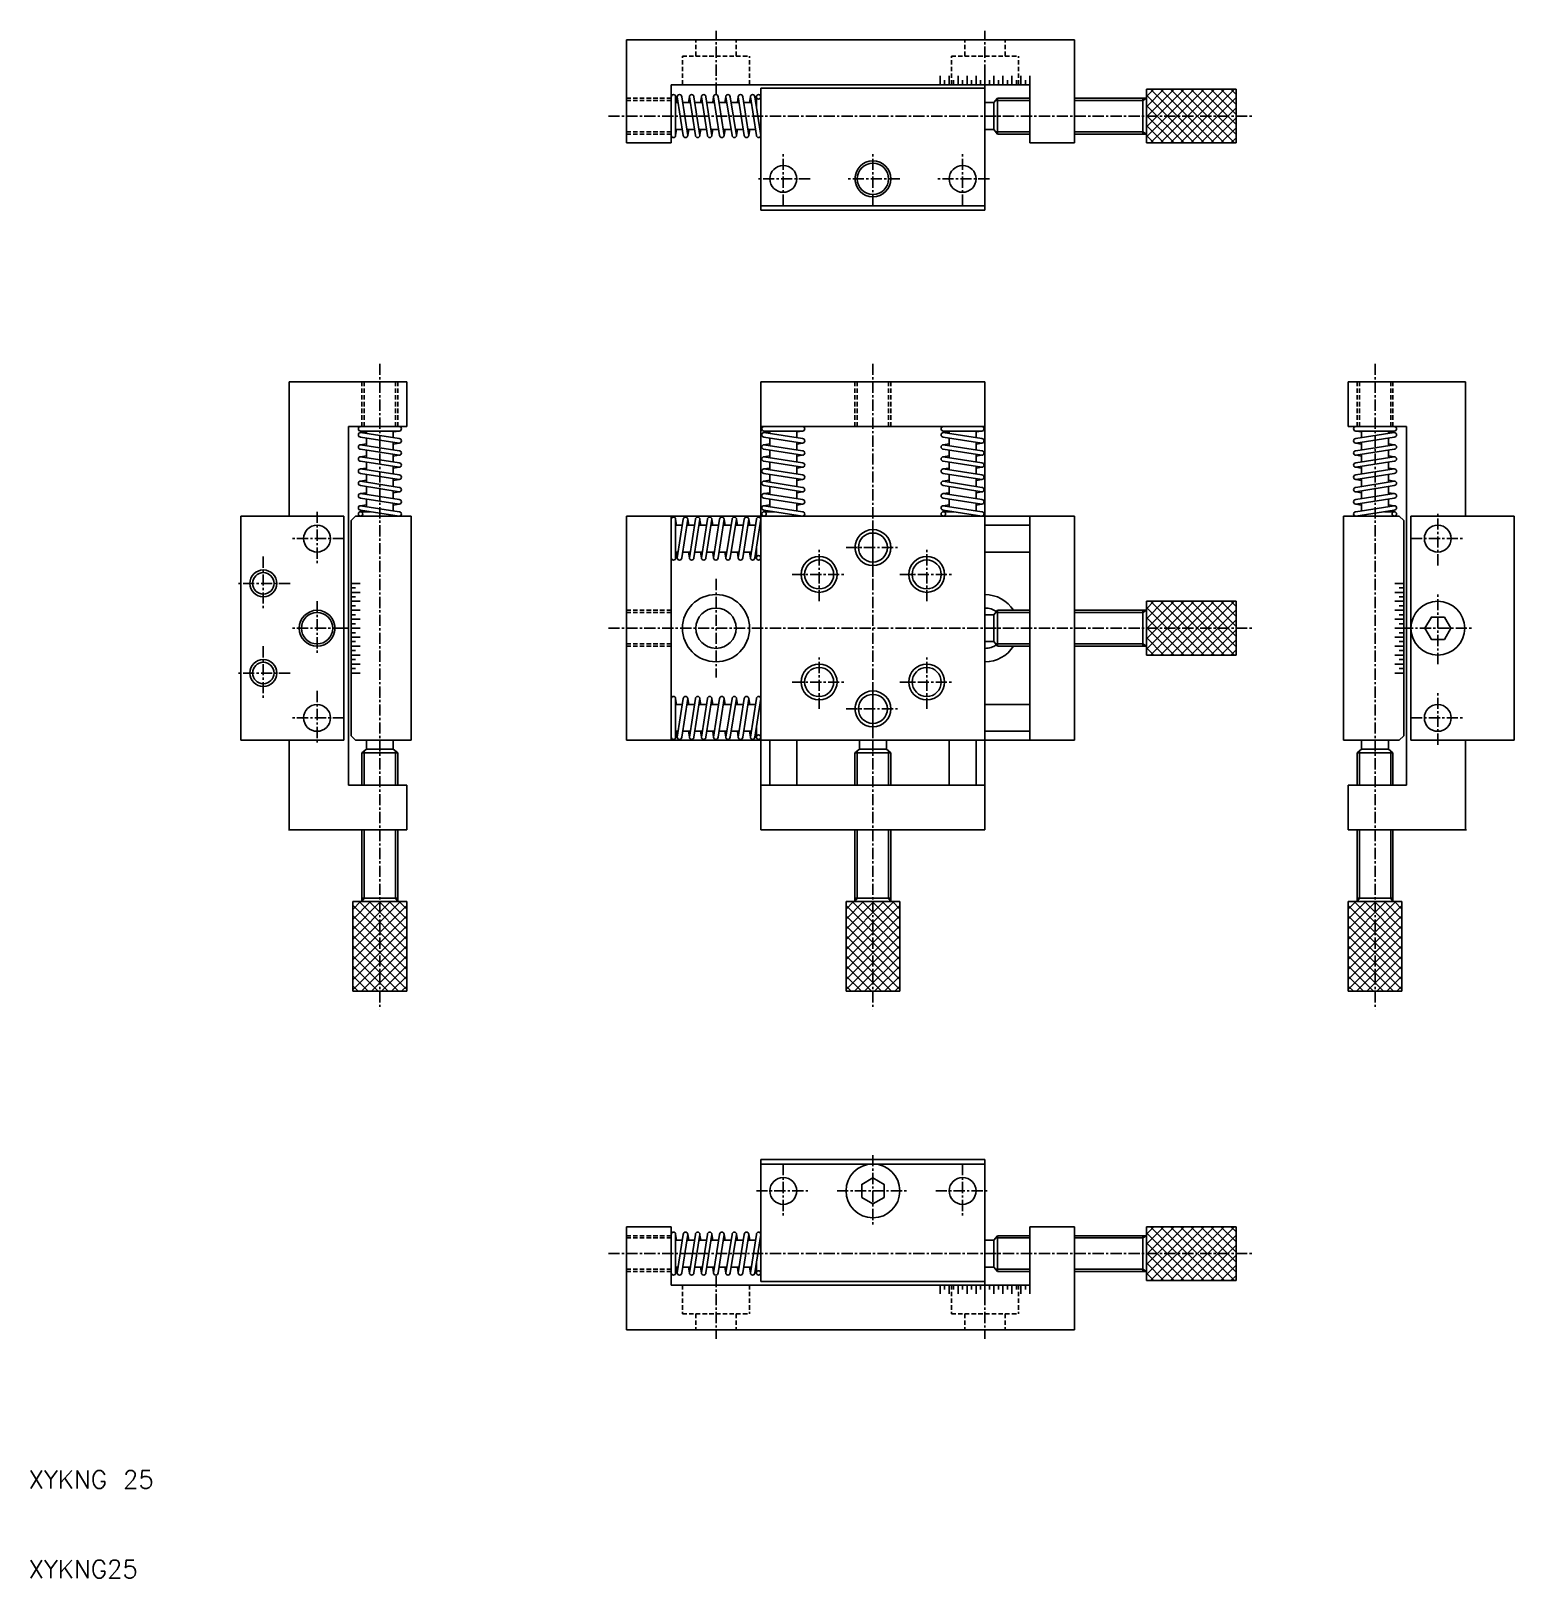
# Model space of a CAD drawing. Extents: x 5 to 171, y 5 to 178.
import ezdxf

# ---------------------------------------------------------------- set-up
doc = ezdxf.new("R2010")
doc.units = 0
doc.linetypes.add('CENTER', pattern=[2, 1.25, -0.25, 0.25, -0.25])
doc.linetypes.add('DASHED', pattern=[0.75, 0.5, -0.25])
doc.layers.get('0').update_dxf_attribs({"linetype": 'CONTINUOUS'})
doc.layers.add('CENTER', color=1, linetype='CENTER')
doc.styles.get("Standard").update_dxf_attribs({"font": 'txt.shx', "width": 0.8, "bigfont": 'bigfont.shx'})

# ---------------------------------------------------------------- blocks, each defined once
blk = doc.blocks.new('*X2')
at = {"color": 0, "linetype": 'CONTINUOUS'}
for p, q in [((337.16, 38.87), (342.48, 44.19)), ((337.16, 39.99), (341.36, 44.19)), ((337.16, 41.11), (340.24, 44.19)), ((337.16, 42.24), (339.11, 44.19)), ((337.16, 43.36), (337.99, 44.19)), ((342.49, 38.19), (337.16, 43.51)), ((337.6, 38.19), (343.6, 44.19)), ((343.61, 38.19), (337.61, 44.19)), ((338.73, 38.19), (344.73, 44.19)), ((344.74, 38.19), (338.74, 44.19)), ((339.85, 38.19), (345.85, 44.19)), ((345.86, 38.19), (339.86, 44.19)), ((340.97, 38.19), (346.97, 44.19)), ((346.98, 38.19), (340.98, 44.19)), ((347.16, 39.13), (342.1, 44.19)), ((342.1, 38.19), (347.16, 43.26)), ((347.16, 40.25), (343.23, 44.19)), ((347.16, 41.37), (344.35, 44.19)), ((347.16, 42.49), (345.47, 44.19)), ((347.16, 43.62), (346.59, 44.19)), ((341.37, 38.19), (337.16, 42.39)), ((343.22, 38.19), (347.16, 42.13)), ((340.25, 38.19), (337.16, 41.27)), ((339.12, 38.19), (337.16, 40.15)), ((344.34, 38.19), (347.16, 41.01)), ((345.46, 38.19), (347.16, 39.89)), ((338, 38.19), (337.16, 39.02)), ((346.59, 38.19), (347.16, 38.77))]:
    blk.add_line(p, q, dxfattribs=at)
blk = doc.blocks.new('*X3')
at = {"color": 0, "linetype": 'CONTINUOUS'}
for p, q in [((303.66, 75.13), (308.99, 80.46)), ((303.66, 76.25), (307.87, 80.46)), ((303.66, 77.37), (306.75, 80.46)), ((303.66, 78.5), (305.62, 80.46)), ((303.66, 79.62), (304.5, 80.46)), ((303.66, 74.01), (309.66, 80.01)), ((303.66, 80.01), (309.66, 74.01)), ((304.35, 80.46), (309.66, 75.14)), ((305.47, 80.46), (309.66, 76.26)), ((306.59, 80.46), (309.66, 77.38)), ((307.71, 80.46), (309.66, 78.51)), ((308.84, 80.46), (309.66, 79.63)), ((303.66, 78.89), (309.66, 72.89)), ((303.66, 72.88), (309.66, 78.88)), ((303.66, 77.77), (309.66, 71.77)), ((303.66, 71.76), (309.66, 77.76)), ((303.66, 76.65), (309.66, 70.65)), ((303.66, 70.64), (309.66, 76.64)), ((303.66, 75.52), (308.73, 70.46)), ((303.66, 74.4), (307.61, 70.46)), ((304.6, 70.46), (309.66, 75.52)), ((305.73, 70.46), (309.66, 74.39)), ((303.66, 73.28), (306.49, 70.46)), ((306.85, 70.46), (309.66, 73.27)), ((303.66, 72.16), (305.37, 70.46)), ((303.66, 71.03), (304.24, 70.46)), ((307.97, 70.46), (309.66, 72.15)), ((309.09, 70.46), (309.66, 71.03))]:
    blk.add_line(p, q, dxfattribs=at)
blk = doc.blocks.new('*X4')
at = {"color": 0, "linetype": 'CONTINUOUS'}
for p, q in [((359.66, 75.13), (364.99, 80.46)), ((359.66, 76.25), (363.87, 80.46)), ((359.66, 77.37), (362.75, 80.46)), ((359.66, 78.5), (361.62, 80.46)), ((359.66, 79.62), (360.5, 80.46)), ((359.66, 74.01), (365.66, 80.01)), ((359.66, 80.01), (365.66, 74.01)), ((360.35, 80.46), (365.66, 75.14)), ((361.47, 80.46), (365.66, 76.26)), ((362.59, 80.46), (365.66, 77.38)), ((363.71, 80.46), (365.66, 78.51)), ((364.84, 80.46), (365.66, 79.63)), ((359.66, 78.89), (365.66, 72.89)), ((359.66, 72.88), (365.66, 78.88)), ((359.66, 77.77), (365.66, 71.77)), ((359.66, 71.76), (365.66, 77.76)), ((359.66, 76.65), (365.66, 70.65)), ((359.66, 70.64), (365.66, 76.64)), ((359.66, 75.52), (364.73, 70.46)), ((359.66, 74.4), (363.61, 70.46)), ((360.6, 70.46), (365.66, 75.52)), ((361.73, 70.46), (365.66, 74.39)), ((359.66, 73.28), (362.49, 70.46)), ((362.85, 70.46), (365.66, 73.27)), ((359.66, 72.16), (361.37, 70.46)), ((359.66, 71.03), (360.24, 70.46)), ((363.97, 70.46), (365.66, 72.15)), ((365.09, 70.46), (365.66, 71.03))]:
    blk.add_line(p, q, dxfattribs=at)
blk = doc.blocks.new('*X5')
at = {"color": 0, "linetype": 'CONTINUOUS'}
for p, q in [((337.16, 108.64), (342.48, 113.96)), ((337.16, 109.76), (341.36, 113.96)), ((337.16, 110.88), (340.24, 113.96)), ((337.16, 112.01), (339.11, 113.96)), ((337.16, 113.13), (337.99, 113.96)), ((337.6, 107.96), (343.6, 113.96)), ((343.61, 107.96), (337.61, 113.96)), ((338.73, 107.96), (344.73, 113.96)), ((344.74, 107.96), (338.74, 113.96)), ((339.85, 107.96), (345.85, 113.96)), ((345.86, 107.96), (339.86, 113.96)), ((340.97, 107.96), (346.97, 113.96)), ((346.98, 107.96), (340.98, 113.96)), ((347.16, 108.9), (342.1, 113.96)), ((347.16, 110.02), (343.23, 113.96)), ((347.16, 111.14), (344.35, 113.96)), ((347.16, 112.26), (345.47, 113.96)), ((347.16, 113.39), (346.59, 113.96)), ((342.49, 107.96), (337.16, 113.28)), ((342.1, 107.96), (347.16, 113.02)), ((341.37, 107.96), (337.16, 112.16)), ((340.25, 107.96), (337.16, 111.04)), ((343.22, 107.96), (347.16, 111.9)), ((344.34, 107.96), (347.16, 110.78)), ((339.12, 107.96), (337.16, 109.92)), ((338, 107.96), (337.16, 108.79)), ((345.46, 107.96), (347.16, 109.66)), ((346.59, 107.96), (347.16, 108.53))]:
    blk.add_line(p, q, dxfattribs=at)

msp = doc.modelspace()

# ---------------------------------------------------------------- linework, layer by layer
at = {"color": 7, "linetype": 'CONTINUOUS'}
for p, q in [((71.66, 165.09), (71.66, 176.59)), ((71.66, 176.59), (121.66, 176.59)), ((121.66, 165.09), (121.66, 176.59)), ((111.66, 171.59), (111.66, 172.59)), ((111.66, 171.59), (111.66, 172.59)), ((112.66, 171.59), (112.66, 172.59)), ((113.66, 171.59), (113.66, 172.59)), ((114.66, 171.59), (114.66, 172.59)), ((115.66, 171.59), (115.66, 172.59)), ((116.66, 171.59), (116.66, 172.59)), ((76.66, 165.09), (76.66, 171.59)), ((76.66, 171.59), (116.66, 171.59)), ((86.66, 157.59), (86.66, 171.19)), ((111.66, 171.19), (86.66, 171.19)), ((106.66, 171.59), (106.66, 172.59)), ((107.16, 171.59), (107.16, 172.09)), ((107.66, 171.59), (107.66, 172.59)), ((108.16, 171.59), (108.16, 172.09)), ((108.66, 171.59), (108.66, 172.59)), ((109.16, 171.59), (109.16, 172.09)), ((109.66, 171.59), (109.66, 172.59)), ((110.16, 171.59), (110.16, 172.09)), ((110.66, 171.59), (110.66, 172.59)), ((111.16, 171.59), (111.16, 172.09)), ((111.66, 157.59), (111.66, 171.19)), ((112.16, 171.59), (112.16, 172.09)), ((113.16, 171.59), (113.16, 172.09)), ((114.16, 171.59), (114.16, 172.09)), ((115.16, 171.59), (115.16, 172.09)), ((116.16, 171.59), (116.16, 172.09)), ((116.66, 165.09), (116.66, 171.59)), ((129.66, 165.09), (129.66, 171.09)), ((129.66, 171.09), (139.66, 171.09)), ((139.66, 165.09), (139.66, 171.09)), ((77.16, 170.24), (77.16, 165.94)), ((77.16, 169.59), (77.44, 169.59)), ((77.34, 170.24), (77.24, 169.59)), ((77.34, 170.24), (78.01, 165.94)), ((77.84, 170.24), (78.51, 165.94)), ((77.94, 169.59), (78.79, 169.59)), ((78.59, 169.59), (78.69, 170.24)), ((78.69, 170.24), (79.36, 165.94)), ((79.86, 165.94), (79.19, 170.24)), ((79.29, 169.59), (80.14, 169.59)), ((79.94, 169.59), (80.04, 170.24)), ((80.04, 170.24), (80.71, 165.94)), ((81.21, 165.94), (80.54, 170.24)), ((80.64, 169.59), (81.49, 169.59)), ((81.29, 169.59), (81.39, 170.24)), ((81.39, 170.24), (82.06, 165.94)), ((82.56, 165.94), (81.89, 170.24)), ((81.99, 169.59), (82.85, 169.59)), ((82.64, 169.59), (82.74, 170.24)), ((82.74, 170.24), (83.46, 165.94)), ((83.96, 165.94), (83.24, 170.24)), ((83.35, 169.59), (84.24, 169.59)), ((84.04, 169.59), (84.14, 170.24)), ((84.14, 170.24), (84.81, 165.94)), ((85.31, 165.94), (84.64, 170.24)), ((84.74, 169.59), (85.59, 169.59)), ((85.39, 169.59), (85.49, 170.24)), ((85.49, 170.24), (86.16, 165.94)), ((85.99, 170.24), (86.66, 165.94)), ((86.09, 169.59), (86.16, 169.59)), ((86.16, 169.12), (86.16, 170.24)), ((111.66, 166.59), (111.66, 169.59)), ((111.66, 169.59), (112.66, 169.59)), ((113.06, 170.09), (112.66, 169.59)), ((112.66, 166.59), (112.66, 169.59)), ((113.06, 166.09), (113.06, 170.09)), ((113.06, 170.09), (116.66, 170.09)), ((121.66, 170.09), (129.66, 170.09)), ((129.26, 166.09), (129.26, 170.09)), ((129.66, 170.09), (129.26, 169.84)), ((77.16, 166.59), (77.91, 166.59)), ((77.16, 165.94), (77.27, 166.59)), ((78.41, 166.59), (79.26, 166.59)), ((78.51, 165.94), (78.62, 166.59)), ((79.76, 166.59), (80.61, 166.59)), ((79.85, 166.02), (79.95, 166.59)), ((81.11, 166.59), (81.96, 166.59)), ((81.21, 165.94), (81.32, 166.59)), ((82.46, 166.59), (83.35, 166.59)), ((82.56, 165.94), (82.67, 166.59)), ((83.85, 166.59), (84.71, 166.59)), ((83.96, 165.94), (84.07, 166.59)), ((85.21, 166.59), (86.06, 166.59)), ((85.31, 165.94), (85.42, 166.59)), ((111.66, 166.59), (112.66, 166.59)), ((112.66, 166.59), (113.06, 166.09)), ((113.06, 166.09), (116.66, 166.09)), ((121.66, 166.09), (129.66, 166.09)), ((129.66, 166.09), (129.26, 166.34)), ((71.66, 165.09), (76.66, 165.09)), ((116.66, 165.09), (121.66, 165.09)), ((129.66, 165.09), (139.66, 165.09)), ((111.66, 158.09), (86.66, 158.09)), ((111.66, 157.59), (86.66, 157.59)), ((34.07, 138.46), (34.07, 123.46)), ((47.17, 138.46), (34.07, 138.46)), ((47.17, 138.46), (47.17, 133.46)), ((86.66, 138.46), (86.66, 88.46)), ((86.66, 138.46), (86.66, 133.46)), ((111.66, 138.46), (86.66, 138.46)), ((111.66, 138.46), (111.66, 88.46)), ((111.66, 138.46), (111.66, 133.46)), ((152.16, 138.46), (152.16, 133.46)), ((152.16, 138.46), (165.26, 138.46)), ((165.26, 138.46), (165.26, 123.46)), ((40.67, 133.46), (40.67, 93.46)), ((47.17, 133.46), (40.67, 133.46)), ((42.02, 132.96), (46.32, 132.96)), ((42.67, 132.96), (42.67, 132.68)), ((46.32, 132.96), (45.67, 132.85)), ((45.67, 132.96), (45.67, 132.21)), ((111.66, 133.46), (86.66, 133.46)), ((87.01, 132.96), (91.31, 132.96)), ((87.66, 132.96), (87.66, 132.68)), ((90.66, 132.96), (90.66, 132.21)), ((91.31, 132.96), (90.66, 132.85)), ((107.01, 132.96), (111.31, 132.96)), ((107.66, 132.96), (107.66, 132.68)), ((111.31, 132.96), (110.66, 132.85)), ((110.66, 132.96), (110.66, 132.21)), ((152.16, 133.46), (158.66, 133.46)), ((157.31, 132.96), (153.01, 132.96)), ((153.01, 132.96), (153.66, 132.85)), ((153.66, 132.96), (153.66, 132.21)), ((156.66, 132.96), (156.66, 132.68)), ((158.66, 133.46), (158.66, 93.46)), ((42.02, 132.78), (42.67, 132.88)), ((42.02, 132.78), (46.32, 132.11)), ((42.02, 132.28), (46.32, 131.61)), ((42.67, 131.53), (42.02, 131.43)), ((42.02, 131.43), (46.32, 130.76)), ((42.67, 132.18), (42.67, 131.33)), ((45.67, 131.71), (45.67, 130.86)), ((46.32, 131.61), (45.67, 131.5)), ((87.01, 132.78), (87.66, 132.88)), ((87.01, 132.78), (91.31, 132.11)), ((87.01, 132.28), (91.31, 131.61)), ((87.66, 131.53), (87.01, 131.43)), ((87.01, 131.43), (91.31, 130.76)), ((87.66, 132.18), (87.66, 131.33)), ((90.66, 131.71), (90.66, 130.86)), ((91.31, 131.61), (90.66, 131.5)), ((107.01, 132.78), (107.66, 132.88)), ((107.01, 132.78), (111.31, 132.11)), ((107.01, 132.28), (111.31, 131.61)), ((107.66, 131.53), (107.01, 131.43)), ((107.01, 131.43), (111.31, 130.76)), ((107.66, 132.18), (107.66, 131.33)), ((110.66, 131.71), (110.66, 130.86)), ((111.31, 131.61), (110.66, 131.5)), ((157.31, 132.78), (153.01, 132.11)), ((157.31, 132.28), (153.01, 131.61)), ((153.01, 131.61), (153.66, 131.5)), ((157.31, 131.43), (153.01, 130.76)), ((153.66, 131.71), (153.66, 130.86)), ((157.31, 132.78), (156.66, 132.88)), ((156.66, 132.18), (156.66, 131.33)), ((156.66, 131.53), (157.31, 131.43)), ((46.32, 130.26), (42.02, 130.93)), ((42.67, 130.18), (42.02, 130.08)), ((42.02, 130.08), (46.32, 129.41)), ((46.32, 128.91), (42.02, 129.58)), ((42.67, 130.83), (42.67, 129.98)), ((42.67, 129.48), (42.67, 128.63)), ((45.67, 130.36), (45.67, 129.51)), ((46.25, 130.27), (45.67, 130.17)), ((91.31, 130.26), (87.01, 130.93)), ((87.66, 130.18), (87.01, 130.08)), ((87.01, 130.08), (91.31, 129.41)), ((91.31, 128.91), (87.01, 129.58)), ((87.66, 130.83), (87.66, 129.98)), ((87.66, 129.48), (87.66, 128.63)), ((90.66, 130.36), (90.66, 129.51)), ((91.24, 130.27), (90.66, 130.17)), ((111.31, 130.26), (107.01, 130.93)), ((107.66, 130.18), (107.01, 130.08)), ((107.01, 130.08), (111.31, 129.41)), ((111.31, 128.91), (107.01, 129.58)), ((107.66, 130.83), (107.66, 129.98)), ((107.66, 129.48), (107.66, 128.63)), ((110.66, 130.36), (110.66, 129.51)), ((111.24, 130.27), (110.66, 130.17)), ((153.01, 130.26), (157.31, 130.93)), ((157.31, 130.08), (153.01, 129.41)), ((153.01, 128.91), (157.31, 129.58)), ((153.09, 130.27), (153.66, 130.17)), ((153.66, 130.36), (153.66, 129.51)), ((156.66, 130.83), (156.66, 129.98)), ((156.66, 130.18), (157.31, 130.08)), ((156.66, 129.48), (156.66, 128.63)), ((42.67, 128.83), (42.02, 128.73)), ((42.02, 128.73), (46.32, 128.06)), ((46.32, 127.56), (42.02, 128.23)), ((42.67, 128.13), (42.67, 127.27)), ((45.67, 129.01), (45.67, 128.16)), ((46.32, 128.91), (45.67, 128.8)), ((87.66, 128.83), (87.01, 128.73)), ((87.01, 128.73), (91.31, 128.06)), ((91.31, 127.56), (87.01, 128.23)), ((87.66, 128.13), (87.66, 127.27)), ((90.66, 129.01), (90.66, 128.16)), ((91.31, 128.91), (90.66, 128.8)), ((107.66, 128.83), (107.01, 128.73)), ((107.01, 128.73), (111.31, 128.06)), ((111.31, 127.56), (107.01, 128.23)), ((107.66, 128.13), (107.66, 127.27)), ((110.66, 129.01), (110.66, 128.16)), ((111.31, 128.91), (110.66, 128.8)), ((153.01, 128.91), (153.66, 128.8)), ((157.31, 128.73), (153.01, 128.06)), ((153.01, 127.56), (157.31, 128.23)), ((153.66, 129.01), (153.66, 128.16)), ((156.66, 128.83), (157.31, 128.73)), ((156.66, 128.13), (156.66, 127.27)), ((42.67, 127.48), (42.02, 127.38)), ((42.02, 127.38), (46.32, 126.66)), ((46.32, 126.16), (42.02, 126.88)), ((42.67, 126.08), (42.02, 125.98)), ((42.67, 126.77), (42.67, 125.88)), ((45.67, 127.66), (45.67, 126.77)), ((46.32, 127.56), (45.67, 127.45)), ((45.67, 126.27), (45.67, 125.41)), ((46.32, 126.16), (45.67, 126.05)), ((87.66, 127.48), (87.01, 127.38)), ((87.01, 127.38), (91.31, 126.66)), ((91.31, 126.16), (87.01, 126.88)), ((87.66, 126.08), (87.01, 125.98)), ((87.66, 126.77), (87.66, 125.88)), ((90.66, 127.66), (90.66, 126.77)), ((91.31, 127.56), (90.66, 127.45)), ((90.66, 126.27), (90.66, 125.41)), ((91.31, 126.16), (90.66, 126.05)), ((107.66, 127.48), (107.01, 127.38)), ((107.01, 127.38), (111.31, 126.66)), ((111.31, 126.16), (107.01, 126.88)), ((107.66, 126.08), (107.01, 125.98)), ((107.66, 126.77), (107.66, 125.88)), ((110.66, 127.66), (110.66, 126.77)), ((111.31, 127.56), (110.66, 127.45)), ((110.66, 126.27), (110.66, 125.41)), ((111.31, 126.16), (110.66, 126.05)), ((153.01, 127.56), (153.66, 127.45)), ((157.31, 127.38), (153.01, 126.66)), ((153.01, 126.16), (157.31, 126.88)), ((153.01, 126.16), (153.66, 126.05)), ((153.66, 127.66), (153.66, 126.77)), ((153.66, 126.27), (153.66, 125.41)), ((156.66, 127.48), (157.31, 127.38)), ((156.66, 126.77), (156.66, 125.88)), ((156.66, 126.08), (157.31, 125.98)), ((42.02, 125.98), (46.32, 125.31)), ((46.32, 124.81), (42.02, 125.48)), ((42.67, 124.73), (42.02, 124.63)), ((42.02, 124.63), (46.32, 123.96)), ((42.67, 125.38), (42.67, 124.53)), ((45.67, 124.91), (45.67, 124.06)), ((46.32, 124.81), (45.67, 124.7)), ((87.01, 125.98), (91.31, 125.31)), ((91.31, 124.81), (87.01, 125.48)), ((87.66, 124.73), (87.01, 124.63)), ((87.01, 124.63), (91.31, 123.96)), ((87.66, 125.38), (87.66, 124.53)), ((90.66, 124.91), (90.66, 124.06)), ((91.31, 124.81), (90.66, 124.7)), ((107.01, 125.98), (111.31, 125.31)), ((111.31, 124.81), (107.01, 125.48)), ((107.66, 124.73), (107.01, 124.63)), ((107.01, 124.63), (111.31, 123.96)), ((107.66, 125.38), (107.66, 124.53)), ((110.66, 124.91), (110.66, 124.06)), ((111.31, 124.81), (110.66, 124.7)), ((157.31, 125.98), (153.01, 125.31)), ((153.01, 124.81), (157.31, 125.48)), ((153.01, 124.81), (153.66, 124.7)), ((157.31, 124.63), (153.01, 123.96)), ((153.66, 124.91), (153.66, 124.06)), ((156.66, 125.38), (156.66, 124.53)), ((156.66, 124.73), (157.31, 124.63)), ((28.67, 98.46), (28.67, 123.46)), ((40.17, 123.46), (28.67, 123.46)), ((40.17, 98.46), (40.17, 123.46)), ((40.97, 122.96), (41.47, 123.46)), ((40.97, 122.96), (40.97, 98.96)), ((47.67, 123.46), (41.47, 123.46)), ((42.02, 124.13), (46.32, 123.46)), ((43.14, 123.96), (42.02, 123.96)), ((42.67, 124.03), (42.67, 123.96)), ((47.67, 123.46), (47.67, 98.46)), ((71.66, 123.46), (71.66, 98.46)), ((71.66, 123.46), (121.66, 123.46)), ((76.66, 123.46), (76.66, 98.46)), ((77.16, 118.81), (77.16, 123.11)), ((77.16, 123.11), (77.27, 122.46)), ((77.34, 118.81), (78.01, 123.11)), ((77.84, 118.81), (78.51, 123.11)), ((78.51, 123.11), (78.62, 122.46)), ((78.69, 118.81), (79.36, 123.11)), ((79.86, 123.11), (79.19, 118.81)), ((79.85, 123.03), (79.95, 122.46)), ((80.04, 118.81), (80.71, 123.11)), ((81.21, 123.11), (80.54, 118.81)), ((81.21, 123.11), (81.32, 122.46)), ((81.39, 118.81), (82.06, 123.11)), ((82.56, 123.11), (81.89, 118.81)), ((82.56, 123.11), (82.67, 122.46)), ((82.74, 118.81), (83.46, 123.11)), ((83.96, 123.11), (83.24, 118.81)), ((83.96, 123.11), (84.07, 122.46)), ((84.14, 118.81), (84.81, 123.11)), ((85.31, 123.11), (84.64, 118.81)), ((85.31, 123.11), (85.42, 122.46)), ((85.49, 118.81), (86.16, 123.11)), ((85.99, 118.81), (86.66, 123.11)), ((86.66, 123.46), (86.66, 98.46)), ((111.66, 123.46), (86.66, 123.46)), ((86.66, 123.46), (111.66, 123.46)), ((87.01, 124.13), (91.31, 123.46)), ((88.13, 123.96), (87.01, 123.96)), ((87.66, 124.03), (87.66, 123.96)), ((107.01, 124.13), (111.31, 123.46)), ((108.13, 123.96), (107.01, 123.96)), ((107.66, 124.03), (107.66, 123.96)), ((111.66, 123.46), (111.66, 98.46)), ((111.66, 123.46), (111.66, 98.46)), ((116.66, 123.46), (116.66, 98.46)), ((121.66, 123.46), (121.66, 98.46)), ((151.66, 123.46), (151.66, 98.46)), ((151.66, 123.46), (157.86, 123.46)), ((157.31, 124.13), (153.01, 123.46)), ((156.2, 123.96), (157.31, 123.96)), ((156.66, 124.03), (156.66, 123.96)), ((158.36, 122.96), (157.86, 123.46)), ((158.36, 122.96), (158.36, 98.96)), ((159.16, 98.46), (159.16, 123.46)), ((159.16, 123.46), (170.66, 123.46)), ((170.66, 98.46), (170.66, 123.46)), ((77.16, 122.46), (77.91, 122.46)), ((78.41, 122.46), (79.26, 122.46)), ((79.76, 122.46), (80.61, 122.46)), ((81.11, 122.46), (81.96, 122.46)), ((82.46, 122.46), (83.35, 122.46)), ((83.85, 122.46), (84.71, 122.46)), ((85.21, 122.46), (86.06, 122.46)), ((111.66, 122.46), (116.66, 122.46)), ((77.16, 119.46), (77.44, 119.46)), ((77.34, 118.81), (77.24, 119.46)), ((77.94, 119.46), (78.79, 119.46)), ((78.59, 119.46), (78.69, 118.81)), ((79.29, 119.46), (80.14, 119.46)), ((79.94, 119.46), (80.04, 118.81)), ((80.64, 119.46), (81.49, 119.46)), ((81.29, 119.46), (81.39, 118.81)), ((81.99, 119.46), (82.85, 119.46)), ((82.64, 119.46), (82.74, 118.81)), ((83.35, 119.46), (84.24, 119.46)), ((84.04, 119.46), (84.14, 118.81)), ((84.74, 119.46), (85.59, 119.46)), ((85.39, 119.46), (85.49, 118.81)), ((86.09, 119.46), (86.16, 119.46)), ((86.16, 119.92), (86.16, 118.81)), ((111.66, 119.46), (116.66, 119.46)), ((40.97, 115.96), (41.97, 115.96)), ((158.36, 115.96), (157.36, 115.96)), ((40.97, 115.46), (41.47, 115.46)), ((40.97, 114.96), (41.97, 114.96)), ((40.97, 114.46), (41.47, 114.46)), ((40.97, 113.96), (41.97, 113.96)), ((129.66, 113.96), (139.66, 113.96)), ((129.66, 113.96), (129.66, 107.96)), ((139.66, 113.96), (139.66, 107.96)), ((158.36, 114.96), (157.36, 114.96)), ((158.36, 113.96), (157.36, 113.96)), ((158.36, 115.46), (157.86, 115.46)), ((158.36, 114.46), (157.86, 114.46)), ((40.97, 113.46), (41.47, 113.46)), ((40.97, 112.96), (41.97, 112.96)), ((40.97, 112.46), (41.47, 112.46)), ((111.66, 112.46), (112.66, 112.46)), ((111.66, 112.46), (111.66, 109.46)), ((112.66, 112.46), (113.06, 112.96)), ((112.66, 112.46), (112.66, 109.46)), ((113.06, 112.96), (116.66, 112.96)), ((113.06, 112.96), (113.06, 108.96)), ((121.66, 112.96), (129.66, 112.96)), ((129.26, 112.96), (129.26, 108.96)), ((129.66, 112.96), (129.26, 112.71)), ((158.36, 112.96), (157.36, 112.96)), ((158.36, 113.46), (157.86, 113.46)), ((158.36, 112.46), (157.86, 112.46)), ((40.67, 110.96), (40.17, 110.96)), ((40.97, 111.96), (41.97, 111.96)), ((40.97, 111.46), (41.47, 111.46)), ((40.97, 110.96), (41.97, 110.96)), ((158.36, 111.96), (157.36, 111.96)), ((158.36, 110.96), (157.36, 110.96)), ((158.36, 111.46), (157.86, 111.46)), ((158.66, 110.96), (159.16, 110.96)), ((40.97, 110.46), (41.47, 110.46)), ((40.97, 109.96), (41.97, 109.96)), ((40.97, 109.46), (41.47, 109.46)), ((40.97, 108.96), (41.97, 108.96)), ((111.66, 109.46), (112.66, 109.46)), ((113.06, 108.96), (112.66, 109.46)), ((113.06, 108.96), (116.66, 108.96)), ((121.66, 108.96), (129.66, 108.96)), ((129.66, 108.96), (129.26, 109.21)), ((158.36, 109.96), (157.36, 109.96)), ((158.36, 108.96), (157.36, 108.96)), ((158.36, 110.46), (157.86, 110.46)), ((158.36, 109.46), (157.86, 109.46)), ((40.97, 108.46), (41.47, 108.46)), ((40.97, 107.96), (41.97, 107.96)), ((40.97, 107.46), (41.47, 107.46)), ((129.66, 107.96), (139.66, 107.96)), ((158.36, 107.96), (157.36, 107.96)), ((158.36, 108.46), (157.86, 108.46)), ((158.36, 107.46), (157.86, 107.46)), ((40.97, 106.96), (41.97, 106.96)), ((40.97, 106.46), (41.47, 106.46)), ((40.97, 105.96), (41.97, 105.96)), ((158.36, 106.96), (157.36, 106.96)), ((158.36, 105.96), (157.36, 105.96)), ((158.36, 106.46), (157.86, 106.46)), ((77.16, 98.81), (77.16, 103.11)), ((77.16, 103.11), (77.27, 102.46)), ((77.16, 102.46), (77.91, 102.46)), ((77.34, 98.81), (78.01, 103.11)), ((77.84, 98.81), (78.51, 103.11)), ((78.41, 102.46), (79.26, 102.46)), ((78.51, 103.11), (78.62, 102.46)), ((78.69, 98.81), (79.36, 103.11)), ((79.86, 103.11), (79.19, 98.81)), ((79.76, 102.46), (80.61, 102.46)), ((79.85, 103.03), (79.95, 102.46)), ((80.04, 98.81), (80.71, 103.11)), ((81.21, 103.11), (80.54, 98.81)), ((81.11, 102.46), (81.96, 102.46)), ((81.21, 103.11), (81.32, 102.46)), ((81.39, 98.81), (82.06, 103.11)), ((82.56, 103.11), (81.89, 98.81)), ((82.46, 102.46), (83.35, 102.46)), ((82.56, 103.11), (82.67, 102.46)), ((82.74, 98.81), (83.46, 103.11)), ((83.96, 103.11), (83.24, 98.81)), ((83.85, 102.46), (84.71, 102.46)), ((83.96, 103.11), (84.07, 102.46)), ((84.14, 98.81), (84.81, 103.11)), ((85.31, 103.11), (84.64, 98.81)), ((85.21, 102.46), (86.06, 102.46)), ((85.31, 103.11), (85.42, 102.46)), ((85.49, 98.81), (86.16, 103.11)), ((85.99, 98.81), (86.66, 103.11)), ((111.66, 102.46), (116.66, 102.46)), ((40.17, 98.46), (28.67, 98.46)), ((34.07, 98.46), (34.07, 88.46)), ((40.97, 98.96), (41.47, 98.46)), ((47.67, 98.46), (41.47, 98.46)), ((42.67, 98.46), (45.67, 98.46)), ((42.67, 98.46), (42.67, 97.46)), ((45.67, 98.46), (45.67, 97.46)), ((71.66, 98.46), (121.66, 98.46)), ((77.16, 99.46), (77.44, 99.46)), ((77.34, 98.81), (77.24, 99.46)), ((77.94, 99.46), (78.79, 99.46)), ((78.59, 99.46), (78.69, 98.81)), ((79.29, 99.46), (80.14, 99.46)), ((79.94, 99.46), (80.04, 98.81)), ((80.64, 99.46), (81.49, 99.46)), ((81.29, 99.46), (81.39, 98.81)), ((81.99, 99.46), (82.85, 99.46)), ((82.64, 99.46), (82.74, 98.81)), ((83.35, 99.46), (84.24, 99.46)), ((84.04, 99.46), (84.14, 98.81)), ((84.74, 99.46), (85.59, 99.46)), ((85.39, 99.46), (85.49, 98.81)), ((86.09, 99.46), (86.16, 99.46)), ((86.16, 99.92), (86.16, 98.81)), ((111.66, 98.46), (86.66, 98.46)), ((111.66, 98.46), (86.66, 98.46)), ((86.66, 98.46), (111.66, 98.46)), ((87.66, 98.46), (87.66, 93.46)), ((90.66, 98.46), (90.66, 93.46)), ((100.66, 98.46), (97.66, 98.46)), ((97.66, 98.46), (97.66, 97.46)), ((100.66, 98.46), (100.66, 97.46)), ((107.66, 98.46), (107.66, 93.46)), ((110.66, 98.46), (110.66, 93.46)), ((111.66, 99.46), (116.66, 99.46)), ((151.66, 98.46), (157.86, 98.46)), ((156.66, 98.46), (153.66, 98.46)), ((153.66, 98.46), (153.66, 97.46)), ((156.66, 98.46), (156.66, 97.46)), ((158.36, 98.96), (157.86, 98.46)), ((159.16, 98.46), (170.66, 98.46)), ((165.26, 98.46), (165.26, 88.46)), ((42.67, 97.46), (42.17, 97.06)), ((42.17, 97.06), (42.17, 93.46)), ((42.17, 97.06), (46.17, 97.06)), ((42.67, 97.46), (45.67, 97.46)), ((46.17, 97.06), (45.67, 97.46)), ((46.17, 97.06), (46.17, 93.46)), ((97.16, 97.06), (97.66, 97.46)), ((101.16, 97.06), (97.16, 97.06)), ((97.16, 97.06), (97.16, 93.46)), ((100.66, 97.46), (97.66, 97.46)), ((100.66, 97.46), (101.16, 97.06)), ((101.16, 97.06), (101.16, 93.46)), ((153.16, 97.06), (153.66, 97.46)), ((153.16, 97.06), (153.16, 93.46)), ((157.16, 97.06), (153.16, 97.06)), ((156.66, 97.46), (153.66, 97.46)), ((156.66, 97.46), (157.16, 97.06)), ((157.16, 97.06), (157.16, 93.46)), ((47.17, 93.46), (40.67, 93.46)), ((47.17, 93.46), (47.17, 88.46)), ((111.66, 93.46), (86.66, 93.46)), ((152.16, 93.46), (152.16, 88.46)), ((152.16, 93.46), (158.66, 93.46)), ((47.17, 88.46), (33.97, 88.46)), ((42.17, 88.46), (42.17, 80.46)), ((46.17, 88.46), (46.17, 80.46)), ((111.66, 88.46), (86.66, 88.46)), ((97.16, 88.46), (97.16, 80.46)), ((101.16, 88.46), (101.16, 80.46)), ((152.16, 88.46), (165.36, 88.46)), ((153.16, 88.46), (153.16, 80.46)), ((157.16, 88.46), (157.16, 80.46)), ((41.17, 80.46), (41.17, 70.46)), ((41.17, 80.46), (47.17, 80.46)), ((42.17, 80.86), (46.17, 80.86)), ((42.17, 80.46), (42.42, 80.86)), ((46.17, 80.46), (45.92, 80.86)), ((47.17, 80.46), (47.17, 70.46)), ((96.16, 80.46), (96.16, 70.46)), ((102.16, 80.46), (96.16, 80.46)), ((97.16, 80.46), (97.41, 80.86)), ((101.16, 80.86), (97.16, 80.86)), ((101.16, 80.46), (100.91, 80.86)), ((102.16, 80.46), (102.16, 70.46)), ((152.16, 80.46), (152.16, 70.46)), ((158.16, 80.46), (152.16, 80.46)), ((157.16, 80.86), (153.16, 80.86)), ((153.16, 80.46), (153.41, 80.86)), ((157.16, 80.46), (156.91, 80.86)), ((158.16, 80.46), (158.16, 70.46)), ((41.17, 70.46), (47.17, 70.46)), ((102.16, 70.46), (96.16, 70.46)), ((158.16, 70.46), (152.16, 70.46)), ((86.66, 51.69), (86.66, 38.09)), ((111.66, 51.69), (86.66, 51.69)), ((111.66, 51.19), (86.66, 51.19)), ((111.66, 51.69), (111.66, 38.09)), ((71.66, 44.19), (71.66, 32.69)), ((71.66, 44.19), (76.66, 44.19)), ((76.66, 44.19), (76.66, 37.69)), ((77.16, 39.04), (77.16, 43.34)), ((77.16, 43.34), (77.27, 42.69)), ((77.34, 39.04), (78.01, 43.34)), ((77.84, 39.04), (78.51, 43.34)), ((78.51, 43.34), (78.62, 42.69)), ((78.69, 39.04), (79.36, 43.34)), ((79.86, 43.34), (79.19, 39.04)), ((79.85, 43.26), (79.95, 42.69)), ((80.04, 39.04), (80.71, 43.34)), ((81.21, 43.34), (80.54, 39.04)), ((81.21, 43.34), (81.32, 42.69)), ((81.39, 39.04), (82.06, 43.34)), ((82.56, 43.34), (81.89, 39.04)), ((82.56, 43.34), (82.67, 42.69)), ((82.74, 39.04), (83.46, 43.34)), ((83.96, 43.34), (83.24, 39.04)), ((83.96, 43.34), (84.07, 42.69)), ((84.14, 39.04), (84.81, 43.34)), ((85.31, 43.34), (84.64, 39.04)), ((85.31, 43.34), (85.42, 42.69)), ((85.49, 39.04), (86.16, 43.34)), ((85.99, 39.04), (86.66, 43.34)), ((112.66, 42.69), (113.06, 43.19)), ((113.06, 43.19), (113.06, 39.19)), ((113.06, 43.19), (116.66, 43.19)), ((116.66, 44.19), (116.66, 37.69)), ((116.66, 44.19), (121.66, 44.19)), ((121.66, 44.19), (121.66, 32.69)), ((121.66, 43.19), (129.66, 43.19)), ((129.26, 43.19), (129.26, 39.19)), ((129.66, 43.19), (129.26, 42.94)), ((129.66, 44.19), (139.66, 44.19)), ((129.66, 44.19), (129.66, 38.19)), ((139.66, 44.19), (139.66, 38.19)), ((77.16, 42.69), (77.91, 42.69)), ((78.41, 42.69), (79.26, 42.69)), ((79.76, 42.69), (80.61, 42.69)), ((81.11, 42.69), (81.96, 42.69)), ((82.46, 42.69), (83.35, 42.69)), ((83.85, 42.69), (84.71, 42.69)), ((85.21, 42.69), (86.06, 42.69)), ((111.66, 42.69), (112.66, 42.69)), ((111.66, 42.69), (111.66, 39.69)), ((112.66, 42.69), (112.66, 39.69)), ((86.16, 40.15), (86.16, 39.04)), ((77.16, 39.69), (77.44, 39.69)), ((77.34, 39.04), (77.24, 39.69)), ((77.94, 39.69), (78.79, 39.69)), ((78.59, 39.69), (78.69, 39.04)), ((79.29, 39.69), (80.14, 39.69)), ((79.94, 39.69), (80.04, 39.04)), ((80.64, 39.69), (81.49, 39.69)), ((81.29, 39.69), (81.39, 39.04)), ((81.99, 39.69), (82.85, 39.69)), ((82.64, 39.69), (82.74, 39.04)), ((83.35, 39.69), (84.24, 39.69)), ((84.04, 39.69), (84.14, 39.04)), ((84.74, 39.69), (85.59, 39.69)), ((85.39, 39.69), (85.49, 39.04)), ((86.09, 39.69), (86.16, 39.69)), ((111.66, 38.09), (86.66, 38.09)), ((111.66, 39.69), (112.66, 39.69)), ((113.06, 39.19), (112.66, 39.69)), ((113.06, 39.19), (116.66, 39.19)), ((121.66, 39.19), (129.66, 39.19)), ((129.66, 39.19), (129.26, 39.44)), ((129.66, 38.19), (139.66, 38.19)), ((76.66, 37.69), (116.66, 37.69)), ((106.66, 37.69), (106.66, 36.69)), ((107.16, 37.69), (107.16, 37.19)), ((107.66, 37.69), (107.66, 36.69)), ((108.16, 37.69), (108.16, 37.19)), ((108.66, 37.69), (108.66, 36.69)), ((109.16, 37.69), (109.16, 37.19)), ((109.66, 37.69), (109.66, 36.69)), ((110.16, 37.69), (110.16, 37.19)), ((110.66, 37.69), (110.66, 36.69)), ((111.16, 37.69), (111.16, 37.19)), ((111.66, 37.69), (111.66, 36.69)), ((111.66, 37.69), (111.66, 36.69)), ((112.16, 37.69), (112.16, 37.19)), ((112.66, 37.69), (112.66, 36.69)), ((113.16, 37.69), (113.16, 37.19)), ((113.66, 37.69), (113.66, 36.69)), ((114.16, 37.69), (114.16, 37.19)), ((114.66, 37.69), (114.66, 36.69)), ((115.16, 37.69), (115.16, 37.19)), ((115.66, 37.69), (115.66, 36.69)), ((116.16, 37.69), (116.16, 37.19)), ((116.66, 37.69), (116.66, 36.69)), ((71.66, 32.69), (121.66, 32.69))]:
    msp.add_line(p, q, dxfattribs=at)
at = {"color": 3, "linetype": 'DASHED'}
for p, q in [((79.41, 174.79), (79.41, 176.59)), ((83.91, 174.79), (83.91, 176.59)), ((109.41, 174.79), (109.41, 176.59)), ((113.91, 174.79), (113.91, 176.59)), ((77.91, 174.79), (85.41, 174.79)), ((77.91, 171.59), (77.91, 174.79)), ((85.41, 171.59), (85.41, 174.79)), ((107.91, 174.79), (115.41, 174.79)), ((107.91, 171.59), (107.91, 174.79)), ((115.41, 171.59), (115.41, 174.79)), ((71.66, 170.09), (76.66, 170.09)), ((71.66, 169.84), (76.66, 169.84)), ((71.66, 166.34), (76.66, 166.34)), ((71.66, 166.09), (76.66, 166.09)), ((42.17, 138.46), (42.17, 133.46)), ((42.42, 138.46), (42.42, 133.46)), ((45.92, 138.46), (45.92, 133.46)), ((46.17, 138.46), (46.17, 133.46)), ((97.16, 138.46), (97.16, 133.46)), ((97.41, 138.46), (97.41, 133.46)), ((100.91, 138.46), (100.91, 133.46)), ((101.16, 138.46), (101.16, 133.46)), ((153.16, 138.46), (153.16, 133.46)), ((153.41, 138.46), (153.41, 133.46)), ((156.91, 138.46), (156.91, 133.46)), ((157.16, 138.46), (157.16, 133.46)), ((71.66, 112.96), (76.66, 112.96)), ((71.66, 112.71), (76.66, 112.71)), ((71.66, 109.21), (76.66, 109.21)), ((71.66, 108.96), (76.66, 108.96)), ((71.66, 43.19), (76.66, 43.19)), ((71.66, 42.94), (76.66, 42.94)), ((71.66, 39.44), (76.66, 39.44)), ((71.66, 39.19), (76.66, 39.19)), ((77.91, 37.69), (77.91, 34.49)), ((85.41, 37.69), (85.41, 34.49)), ((107.91, 37.69), (107.91, 34.49)), ((115.41, 37.69), (115.41, 34.49)), ((77.91, 34.49), (85.41, 34.49)), ((79.41, 34.49), (79.41, 32.69)), ((83.91, 34.49), (83.91, 32.69)), ((107.91, 34.49), (115.41, 34.49)), ((109.41, 34.49), (109.41, 32.69)), ((113.91, 34.49), (113.91, 32.69))]:
    msp.add_line(p, q, dxfattribs=at)
at = {"color": 3, "linetype": 'CONTINUOUS'}
for p, q in [((112.86, 169.84), (116.66, 169.84)), ((121.66, 169.84), (129.26, 169.84)), ((129.26, 166.09), (129.26, 170.09)), ((129.66, 170.09), (129.26, 169.84)), ((112.86, 166.34), (116.66, 166.34)), ((121.66, 166.34), (129.26, 166.34)), ((129.66, 166.09), (129.26, 166.34)), ((112.86, 112.71), (116.66, 112.71)), ((121.66, 112.71), (129.26, 112.71)), ((129.26, 112.96), (129.26, 108.96)), ((129.66, 112.96), (129.26, 112.71)), ((112.86, 109.21), (116.66, 109.21)), ((121.66, 109.21), (129.26, 109.21)), ((129.66, 108.96), (129.26, 109.21)), ((42.42, 97.26), (42.42, 93.46)), ((45.92, 97.26), (45.92, 93.46)), ((97.41, 97.26), (97.41, 93.46)), ((100.91, 97.26), (100.91, 93.46)), ((153.41, 97.26), (153.41, 93.46)), ((156.91, 97.26), (156.91, 93.46)), ((42.42, 88.46), (42.42, 80.86)), ((45.92, 88.46), (45.92, 80.86)), ((97.41, 88.46), (97.41, 80.86)), ((100.91, 88.46), (100.91, 80.86)), ((153.41, 88.46), (153.41, 80.86)), ((156.91, 88.46), (156.91, 80.86)), ((42.17, 80.86), (46.17, 80.86)), ((42.17, 80.46), (42.42, 80.86)), ((46.17, 80.46), (45.92, 80.86)), ((97.16, 80.46), (97.41, 80.86)), ((101.16, 80.86), (97.16, 80.86)), ((101.16, 80.46), (100.91, 80.86)), ((157.16, 80.86), (153.16, 80.86)), ((153.16, 80.46), (153.41, 80.86)), ((157.16, 80.46), (156.91, 80.86)), ((129.26, 43.19), (129.26, 39.19)), ((129.66, 43.19), (129.26, 42.94)), ((112.86, 42.94), (116.66, 42.94)), ((121.66, 42.94), (129.26, 42.94)), ((112.86, 39.44), (116.66, 39.44)), ((121.66, 39.44), (129.26, 39.44)), ((129.66, 39.19), (129.26, 39.44))]:
    msp.add_line(p, q, dxfattribs=at)
at = {"color": 7, "linetype": 'CONTINUOUS'}
for points in [[(162.89, 109.71), (161.44, 109.71), (160.72, 110.96), (161.44, 112.21), (162.89, 112.21), (163.61, 110.96)], [(100.41, 47.46), (100.41, 48.91), (99.16, 49.63), (97.91, 48.91), (97.91, 47.46), (99.16, 46.74)]]:
    msp.add_lwpolyline(points, close=True, dxfattribs=at)
for centre, radius in [((86.41, 170.24), 0.25), ((89.16, 161.09), 1.5), ((99.16, 161.09), 1.75), ((109.16, 161.09), 1.5), ((42.02, 123.71), 0.25), ((87.01, 123.71), 0.25), ((107.01, 123.71), 0.25), ((157.31, 123.71), 0.25), ((37.17, 120.96), 1.5), ((99.16, 119.96), 1.62), ((162.16, 120.96), 1.5), ((86.41, 118.81), 0.25), ((93.16, 116.96), 1.62), ((105.16, 116.96), 1.62), ((31.17, 115.96), 1.2), ((81.66, 110.96), 3.75), ((162.16, 110.96), 3), ((37.17, 110.96), 1.75), ((81.66, 110.96), 2.25), ((31.17, 105.96), 1.2), ((93.16, 104.96), 1.62), ((105.16, 104.96), 1.62), ((99.16, 101.96), 1.62), ((37.17, 100.96), 1.5), ((162.16, 100.96), 1.5), ((86.41, 98.81), 0.25), ((99.16, 48.19), 3), ((89.16, 48.19), 1.5), ((109.16, 48.19), 1.5), ((86.41, 39.04), 0.25)]:
    msp.add_circle(centre, radius, dxfattribs=at)
at = {"color": 3, "linetype": 'CONTINUOUS'}
for centre, radius in [((99.16, 161.09), 2), ((99.16, 119.96), 2), ((31.17, 115.96), 1.5), ((93.16, 116.96), 2), ((105.16, 116.96), 2), ((37.17, 110.96), 2), ((31.17, 105.96), 1.5), ((93.16, 104.96), 2), ((105.16, 104.96), 2), ((99.16, 101.96), 2)]:
    msp.add_circle(centre, radius, dxfattribs=at)
at = {"color": 7, "linetype": 'CONTINUOUS'}
for centre, radius, start, end in [((76.91, 170.24), 0.25, 0, 180), ((77.59, 170.24), 0.25, 0, 180), ((78.94, 170.24), 0.25, 0, 180), ((80.29, 170.24), 0.25, 0, 180), ((81.64, 170.24), 0.25, 0, 180), ((82.99, 170.24), 0.25, 0, 180), ((84.39, 170.24), 0.25, 0, 180), ((85.74, 170.24), 0.25, 0, 180), ((76.91, 165.94), 0.25, 180, 0), ((78.26, 165.94), 0.25, 180, 0), ((79.61, 165.94), 0.25, 180, 0), ((80.96, 165.94), 0.25, 180, 0), ((82.31, 165.94), 0.25, 180, 0), ((83.71, 165.94), 0.25, 180, 0), ((85.06, 165.94), 0.25, 180, 0), ((86.41, 165.94), 0.25, 180, 0), ((42.02, 133.21), 0.25, 90, 270), ((46.32, 133.21), 0.25, 270, 90), ((87.01, 133.21), 0.25, 90, 270), ((91.31, 133.21), 0.25, 270, 90), ((107.01, 133.21), 0.25, 90, 270), ((111.31, 133.21), 0.25, 270, 90), ((153.01, 133.21), 0.25, 90, 270), ((157.31, 133.21), 0.25, 270, 90), ((42.02, 132.53), 0.25, 90, 270), ((42.02, 131.18), 0.25, 90, 270), ((46.32, 131.86), 0.25, 270, 90), ((87.01, 132.53), 0.25, 90, 270), ((87.01, 131.18), 0.25, 90, 270), ((91.31, 131.86), 0.25, 270, 90), ((107.01, 132.53), 0.25, 90, 270), ((107.01, 131.18), 0.25, 90, 270), ((111.31, 131.86), 0.25, 270, 90), ((153.01, 131.86), 0.25, 90, 270), ((157.31, 132.53), 0.25, 270, 90), ((157.31, 131.18), 0.25, 270, 90), ((42.02, 129.83), 0.25, 90, 270), ((46.32, 130.51), 0.25, 270, 90), ((87.01, 129.83), 0.25, 90, 270), ((91.31, 130.51), 0.25, 270, 90), ((107.01, 129.83), 0.25, 90, 270), ((111.31, 130.51), 0.25, 270, 90), ((153.01, 130.51), 0.25, 90, 270), ((157.31, 129.83), 0.25, 270, 90), ((42.02, 128.48), 0.25, 90, 270), ((46.32, 129.16), 0.25, 270, 90), ((46.32, 127.81), 0.25, 270, 90), ((87.01, 128.48), 0.25, 90, 270), ((91.31, 129.16), 0.25, 270, 90), ((91.31, 127.81), 0.25, 270, 90), ((107.01, 128.48), 0.25, 90, 270), ((111.31, 129.16), 0.25, 270, 90), ((111.31, 127.81), 0.25, 270, 90), ((153.01, 129.16), 0.25, 90, 270), ((153.01, 127.81), 0.25, 90, 270), ((157.31, 128.48), 0.25, 270, 90), ((42.02, 127.13), 0.25, 90, 270), ((46.32, 126.41), 0.25, 270, 90), ((87.01, 127.13), 0.25, 90, 270), ((91.31, 126.41), 0.25, 270, 90), ((107.01, 127.13), 0.25, 90, 270), ((111.31, 126.41), 0.25, 270, 90), ((153.01, 126.41), 0.25, 90, 270), ((157.31, 127.13), 0.25, 270, 90), ((42.02, 125.73), 0.25, 90, 270), ((42.02, 124.38), 0.25, 90, 270), ((46.32, 125.06), 0.25, 270, 90), ((87.01, 125.73), 0.25, 90, 270), ((87.01, 124.38), 0.25, 90, 270), ((91.31, 125.06), 0.25, 270, 90), ((107.01, 125.73), 0.25, 90, 270), ((107.01, 124.38), 0.25, 90, 270), ((111.31, 125.06), 0.25, 270, 90), ((153.01, 125.06), 0.25, 90, 270), ((157.31, 125.73), 0.25, 270, 90), ((157.31, 124.38), 0.25, 270, 90), ((46.32, 123.71), 0.25, 270, 90), ((76.91, 123.11), 0.25, 0, 180), ((78.26, 123.11), 0.25, 0, 180), ((79.61, 123.11), 0.25, 360, 180), ((80.96, 123.11), 0.25, 360, 180), ((82.31, 123.11), 0.25, 0, 180), ((83.71, 123.11), 0.25, 0, 180), ((85.06, 123.11), 0.25, 0, 180), ((86.41, 123.11), 0.25, 0, 180), ((91.31, 123.71), 0.25, 270, 90), ((111.31, 123.71), 0.25, 270, 90), ((153.01, 123.71), 0.25, 90, 270), ((76.91, 118.81), 0.25, 180, 0), ((77.59, 118.81), 0.25, 180, 0), ((78.94, 118.81), 0.25, 180, 0), ((80.29, 118.81), 0.25, 180, 360), ((81.64, 118.81), 0.25, 180, 0), ((82.99, 118.81), 0.25, 180, 0), ((84.39, 118.81), 0.25, 180, 0), ((85.74, 118.81), 0.25, 180, 0), ((111.66, 110.96), 3.75, 32.231, 90), ((111.66, 110.96), 2.25, 55.3203, 90), ((111.66, 110.96), 2.25, 270, 304.6797), ((111.66, 110.96), 3.75, 270, 327.769), ((76.91, 103.11), 0.25, 0, 180), ((78.26, 103.11), 0.25, 0, 180), ((79.61, 103.11), 0.25, 360, 180), ((80.96, 103.11), 0.25, 360, 180), ((82.31, 103.11), 0.25, 0, 180), ((83.71, 103.11), 0.25, 0, 180), ((85.06, 103.11), 0.25, 0, 180), ((86.41, 103.11), 0.25, 0, 180), ((76.91, 98.81), 0.25, 180, 0), ((77.59, 98.81), 0.25, 180, 0), ((78.94, 98.81), 0.25, 180, 0), ((80.29, 98.81), 0.25, 180, 360), ((81.64, 98.81), 0.25, 180, 0), ((82.99, 98.81), 0.25, 180, 0), ((84.39, 98.81), 0.25, 180, 0), ((85.74, 98.81), 0.25, 180, 0), ((76.91, 43.34), 0.25, 0, 180), ((78.26, 43.34), 0.25, 0, 180), ((79.61, 43.34), 0.25, 360, 180), ((80.96, 43.34), 0.25, 360, 180), ((82.31, 43.34), 0.25, 0, 180), ((83.71, 43.34), 0.25, 0, 180), ((85.06, 43.34), 0.25, 0, 180), ((86.41, 43.34), 0.25, 0, 180), ((76.91, 39.04), 0.25, 180, 0), ((77.59, 39.04), 0.25, 180, 0), ((78.94, 39.04), 0.25, 180, 0), ((80.29, 39.04), 0.25, 180, 360), ((81.64, 39.04), 0.25, 180, 0), ((82.99, 39.04), 0.25, 180, 0), ((84.39, 39.04), 0.25, 180, 0), ((85.74, 39.04), 0.25, 180, 0)]:
    msp.add_arc(centre, radius, start, end, dxfattribs=at)
at = {"layer": 'CENTER', "color": 1, "linetype": 'CENTER'}
for p, q in [((81.66, 170.59), (81.66, 177.59)), ((111.66, 170.59), (111.66, 177.59)), ((69.66, 168.09), (141.66, 168.09)), ((89.16, 158.09), (89.16, 164.09)), ((99.16, 158.09), (99.16, 164.09)), ((109.16, 158.09), (109.16, 164.09)), ((92.16, 161.09), (86.16, 161.09)), ((102.16, 161.09), (96.16, 161.09)), ((112.16, 161.09), (106.16, 161.09)), ((44.17, 140.46), (44.17, 68.46)), ((99.16, 140.46), (99.16, 68.46)), ((155.16, 140.46), (155.16, 68.46)), ((37.17, 123.96), (37.17, 117.96)), ((99.16, 116.96), (99.16, 122.96)), ((162.16, 117.96), (162.16, 123.96)), ((40.17, 120.96), (34.17, 120.96)), ((159.16, 120.96), (165.16, 120.96)), ((93.16, 113.96), (93.16, 119.96)), ((96.16, 119.96), (102.16, 119.96)), ((105.16, 113.96), (105.16, 119.96)), ((31.17, 118.96), (31.17, 112.96)), ((34.17, 115.96), (28.17, 115.96)), ((34.17, 115.96), (28.17, 115.96)), ((81.66, 116.46), (81.66, 105.46)), ((90.16, 116.96), (96.16, 116.96)), ((102.16, 116.96), (108.16, 116.96)), ((37.17, 113.96), (37.17, 107.96)), ((162.16, 106.96), (162.16, 114.96)), ((40.17, 110.96), (34.17, 110.96)), ((69.66, 110.96), (141.66, 110.96)), ((158.16, 110.96), (166.16, 110.96)), ((31.17, 108.96), (31.17, 102.96)), ((93.16, 101.96), (93.16, 107.96)), ((105.16, 101.96), (105.16, 107.96)), ((34.17, 105.96), (28.17, 105.96)), ((37.17, 103.96), (37.17, 97.96)), ((90.16, 104.96), (96.16, 104.96)), ((99.16, 98.96), (99.16, 104.96)), ((102.16, 104.96), (108.16, 104.96)), ((162.16, 97.96), (162.16, 103.96)), ((96.16, 101.96), (102.16, 101.96)), ((40.17, 100.96), (34.17, 100.96)), ((159.16, 100.96), (165.16, 100.96)), ((99.16, 52.19), (99.16, 44.19)), ((89.16, 51.19), (89.16, 45.19)), ((109.16, 51.19), (109.16, 45.19)), ((86.16, 48.19), (92.16, 48.19)), ((95.16, 48.19), (103.16, 48.19)), ((106.16, 48.19), (112.16, 48.19)), ((69.66, 41.19), (141.66, 41.19)), ((81.66, 38.69), (81.66, 31.69)), ((111.66, 38.69), (111.66, 31.69))]:
    msp.add_line(p, q, dxfattribs=at)

# ---------------------------------------------------------------- block references
at = {"color": 3, "linetype": 'CONTINUOUS', "xscale": -1, "rotation": 180}
msp.add_blockref('*X2', (-207.5, 209.28), dxfattribs=at)
at = {"color": 3, "linetype": 'CONTINUOUS'}
for name in ['*X5', '*X3', '*X4', '*X2']:
    msp.add_blockref(name, (-207.5, 0), dxfattribs=at)
at = {"color": 3, "linetype": 'CONTINUOUS', "xscale": -1}
msp.add_blockref('*X4', (406.84, 0), dxfattribs=at)

# ---------------------------------------------------------------- texts
at = {"color": 7, "linetype": 'CONTINUOUS'}
for s, p in [('XYKNG 25', (5, 15)), ('XYKNG25', (5, 5))]:
    msp.add_text(s, height=2, dxfattribs=at).set_placement(p)

doc.saveas('drawing.dxf')
